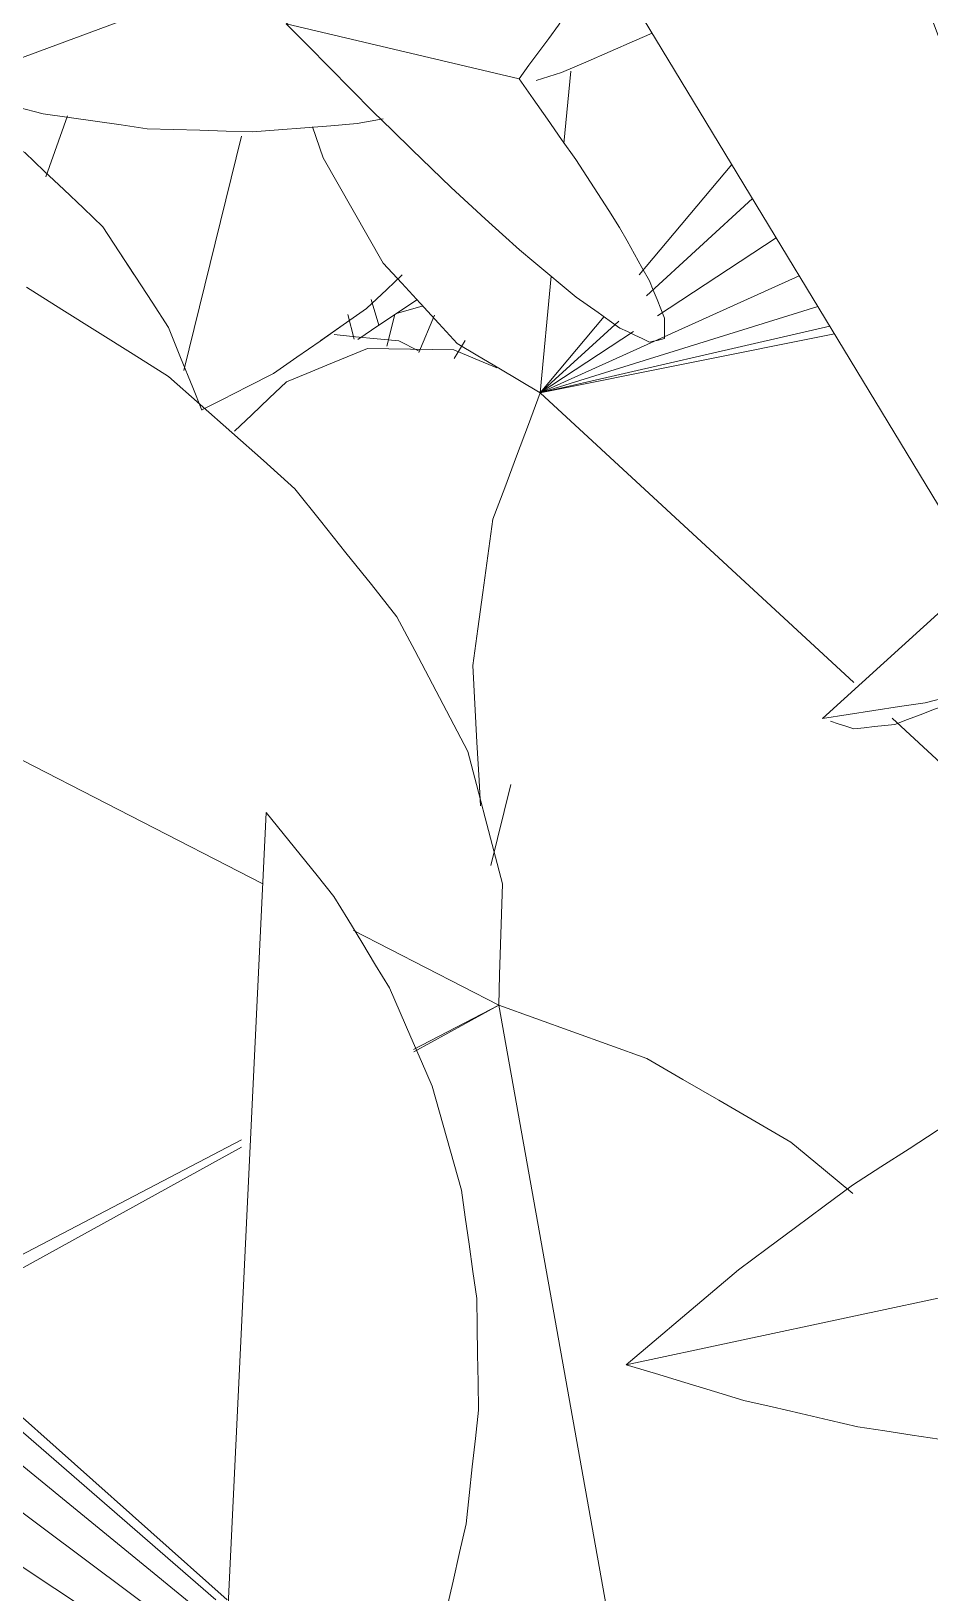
# Model space of a CAD drawing. Header units: metres. Extents: x -18.34 to -13.25, y -25.49 to -16.26.
# Drawn here: x -17.8468 to -17.8144, y -16.6409 to -16.5846 of the extents above; entities that cross this region are included whole.
import ezdxf

# ---------------------------------------------------------------- set-up
doc = ezdxf.new("R2010")
doc.units = ezdxf.units.M
doc.layers.add('Importações nas famílias', color=7, linetype='Continuous', lineweight=5)
doc.layers.add('Vegetação', color=7, linetype='Continuous', lineweight=5)

# ---------------------------------------------------------------- blocks, each defined once
blk = doc.blocks.new('Planta_pergolado_12200 - plantas pergolado_skp_Component_17-V61-Pavimento 02 - Executivo')
at = {"layer": 'Importações nas famílias', "color": 9}
for p, q in [((0.159253, 0.217364), (0.158302, 0.219329)), ((0.147241, 0.21189), (0.148631, 0.211177)), ((0.148631, 0.211177), (0.14879, 0.212065)), ((0.147389, 0.210105), (0.14673, 0.21131)), ((0.147073, 0.211662), (0.147998, 0.211502)), ((0.148057, 0.211472), (0.148433, 0.210441)), ((0.149513, 0.210795), (0.149626, 0.211638)), ((0.148631, 0.211177), (0.149384, 0.210768)), ((0.14579, 0.210345), (0.146228, 0.209775))]:
    blk.add_line(p, q, dxfattribs=at)
blk = doc.blocks.new('Planta_pergolado_12200 - plantas pergolado_skp_Component_16-V62-Pavimento 02 - Executivo')
blk.add_blockref('Planta_pergolado_12200 - plantas pergolado_skp_Component_17-V61-Pavimento 02 - Executivo', (0, 0))
blk = doc.blocks.new('Planta_pergolado_12200 - plantas pergolado_skp_-3067427-Pavimento 02 - Executivo')
blk.add_blockref('Planta_pergolado_12200 - plantas pergolado_skp_Component_16-V62-Pavimento 02 - Executivo', (0, 0))
blk = doc.blocks.new('Planta_pergolado_12200 - plantas pergolado_skp_-3067432-Pavimento 02 - Executivo')
at = {"rotation": 89.9999999999999}
blk.add_blockref('Planta_pergolado_12200 - plantas pergolado_skp_-3067427-Pavimento 02 - Executivo', (0.274037, 0.01573), dxfattribs=at)
blk = doc.blocks.new('Planta_pergolado_12200 - plantas pergolado_skp_Component_12-V303-Pavimento 02 - Executivo')
at = {"layer": 'Importações nas famílias', "color": 9}
for p, q in [((0.167146, 0.071654), (0.169928, 0.0793)), ((0.158323, 0.04741), (0.158864, 0.048898)), ((0.157802, 0.048143), (0.158323, 0.04741))]:
    blk.add_line(p, q, dxfattribs=at)
at = {"layer": 'Importações nas famílias', "color": 9, "flags": 128}
for points in [[(0.169473, 0.08069), (0.168761, 0.08042), (0.167847, 0.080075), (0.166934, 0.07973)], [(0.166934, 0.07973), (0.166095, 0.07927), (0.165256, 0.07881), (0.164417, 0.078349), (0.163579, 0.077889)], [(0.163579, 0.077889), (0.162834, 0.077325), (0.162263, 0.076892)]]:
    blk.add_lwpolyline(points, dxfattribs=at)
blk = doc.blocks.new('Planta_pergolado_12200 - plantas pergolado_skp_Component_17-V304-Pavimento 02 - Executivo')
at = {"layer": 'Importações nas famílias', "color": 9}
blk.add_line((0.162618, 0.07909), (0.161993, 0.079499), dxfattribs=at)
at = {"layer": 'Importações nas famílias', "color": 9, "flags": 128}
blk.add_lwpolyline([(0.16476, 0.078644), (0.164046, 0.078793), (0.163332, 0.078942), (0.162618, 0.07909)], dxfattribs=at)
blk = doc.blocks.new('Planta_pergolado_12200 - plantas pergolado_skp_Component_16-V305-Pavimento 02 - Executivo')
for name in ['Planta_pergolado_12200 - plantas pergolado_skp_Component_17-V304-Pavimento 02 - Executivo', 'Planta_pergolado_12200 - plantas pergolado_skp_Component_12-V303-Pavimento 02 - Executivo']:
    blk.add_blockref(name, (0, 0))
blk = doc.blocks.new('Planta_pergolado_12200 - plantas pergolado_skp_Component_12-V306-Pavimento 02 - Executivo')
at = {"layer": 'Importações nas famílias', "color": 9}
for p, q in [((0.163218, 0.071655), (0.162333, 0.071583)), ((0.157056, 0.070857), (0.156182, 0.070688)), ((0.177038, 0.068928), (0.156281, 0.06371))]:
    blk.add_line(p, q, dxfattribs=at)
at = {"layer": 'Importações nas famílias', "color": 9, "flags": 128}
for points in [[(0.166764, 0.071553), (0.165877, 0.071578), (0.164991, 0.071604), (0.164105, 0.07163), (0.163218, 0.071655)], [(0.170274, 0.07106), (0.169397, 0.071183), (0.168519, 0.071306), (0.167641, 0.07143), (0.166764, 0.071553)], [(0.156182, 0.070688), (0.155329, 0.070423), (0.154476, 0.070159), (0.153623, 0.069894), (0.152994, 0.069699)], [(0.173712, 0.070182), (0.172852, 0.070401), (0.171993, 0.070621), (0.171134, 0.07084), (0.170274, 0.07106)], [(0.177038, 0.068928), (0.176206, 0.069241), (0.175375, 0.069555), (0.174543, 0.069868), (0.173712, 0.070182)]]:
    blk.add_lwpolyline(points, dxfattribs=at)
blk = doc.blocks.new('Planta_pergolado_12200 - plantas pergolado_skp_Component_12-V307-Pavimento 02 - Executivo')
at = {"layer": 'Importações nas famílias', "color": 9}
for p, q in [((0.149781, 0.093298), (0.143964, 0.089062)), ((0.145096, 0.093065), (0.145616, 0.093294)), ((0.128857, 0.085836), (0.128373, 0.085318)), ((0.134135, 0.081906), (0.13277, 0.080912))]:
    blk.add_line(p, q, dxfattribs=at)
at = {"layer": 'Importações nas famílias', "color": 9, "flags": 128}
for points in [[(0.145616, 0.093294), (0.146056, 0.09341), (0.146496, 0.093527), (0.146936, 0.093643), (0.147376, 0.093759)], [(0.147376, 0.093759), (0.147726, 0.093759), (0.148076, 0.093759), (0.148426, 0.093759), (0.148776, 0.09376)], [(0.148776, 0.09376), (0.149027, 0.093644), (0.149278, 0.093529), (0.14953, 0.093413)], [(0.149781, 0.093298), (0.148907, 0.093258), (0.148033, 0.093219), (0.147159, 0.093179), (0.146285, 0.09314)], [(0.146285, 0.09314), (0.145438, 0.093021), (0.144591, 0.092902), (0.143744, 0.092784), (0.142898, 0.092665)], [(0.133728, 0.089385), (0.133114, 0.088993), (0.132466, 0.088579), (0.131818, 0.088165), (0.131171, 0.08775)], [(0.131171, 0.08775), (0.130592, 0.087272), (0.130014, 0.086793), (0.129436, 0.086315), (0.128857, 0.085836)], [(0.126005, 0.082505), (0.125583, 0.081915), (0.125162, 0.081324)], [(0.125162, 0.081324), (0.124827, 0.080687), (0.124492, 0.08005), (0.124168, 0.079434)]]:
    blk.add_lwpolyline(points, dxfattribs=at)
blk = doc.blocks.new('Planta_pergolado_12200 - plantas pergolado_skp_Component_17-V308-Pavimento 02 - Executivo')
at = {"layer": 'Importações nas famílias', "color": 9}
for p, q in [((0.140202, 0.101861), (0.147453, 0.093535)), ((0.148608, 0.092208), (0.158064, 0.08135)), ((0.158064, 0.08135), (0.147983, 0.080445)), ((0.148112, 0.080168), (0.158064, 0.08135)), ((0.14844, 0.079465), (0.158064, 0.08135)), ((0.158064, 0.08135), (0.148953, 0.078365)), ((0.158064, 0.08135), (0.154717, 0.079635)), ((0.155169, 0.079226), (0.158064, 0.08135)), ((0.155637, 0.079021), (0.158064, 0.08135)), ((0.157268, 0.077479), (0.158064, 0.08135)), ((0.153849, 0.07919), (0.149586, 0.077007)), ((0.150238, 0.075609), (0.154151, 0.07848)), ((0.150808, 0.074387), (0.154318, 0.077755)), ((0.155868, 0.070671), (0.156362, 0.073072)), ((0.164488, 0.072677), (0.164729, 0.071603))]:
    blk.add_line(p, q, dxfattribs=at)
at = {"layer": 'Importações nas famílias', "color": 9, "flags": 128}
for points in [[(0.161572, 0.094979), (0.161526, 0.094126), (0.161457, 0.092832), (0.161388, 0.091538), (0.161319, 0.090244)], [(0.161319, 0.090244), (0.161016, 0.089037), (0.160713, 0.087831), (0.16041, 0.086624), (0.160107, 0.085417)], [(0.160107, 0.085417), (0.159596, 0.0844), (0.159085, 0.083383), (0.158574, 0.082366), (0.158064, 0.08135)], [(0.158064, 0.08135), (0.158714, 0.080859), (0.159364, 0.080369), (0.160014, 0.079879), (0.160665, 0.079389)], [(0.160665, 0.079389), (0.161212, 0.078649), (0.16176, 0.07791), (0.162308, 0.07717), (0.162856, 0.07643)], [(0.162856, 0.07643), (0.163264, 0.075492), (0.163672, 0.074554), (0.16408, 0.073615), (0.164488, 0.072677)]]:
    blk.add_lwpolyline(points, dxfattribs=at)
blk = doc.blocks.new('Planta_pergolado_12200 - plantas pergolado_skp_Component_16-V309-Pavimento 02 - Executivo')
for name in ['Planta_pergolado_12200 - plantas pergolado_skp_Component_17-V308-Pavimento 02 - Executivo', 'Planta_pergolado_12200 - plantas pergolado_skp_Component_12-V307-Pavimento 02 - Executivo', 'Planta_pergolado_12200 - plantas pergolado_skp_Component_12-V306-Pavimento 02 - Executivo']:
    blk.add_blockref(name, (0, 0))
blk = doc.blocks.new('Planta_pergolado_12200 - plantas pergolado_skp_Component_12-V312-Pavimento 02 - Executivo')
at = {"layer": 'Importações nas famílias', "color": 9}
blk.add_line((0.160474, 0.094377), (0.161437, 0.097023), dxfattribs=at)
blk = doc.blocks.new('Planta_pergolado_12200 - plantas pergolado_skp_Component_16-V316-Pavimento 02 - Executivo')
blk.add_blockref('Planta_pergolado_12200 - plantas pergolado_skp_Component_12-V312-Pavimento 02 - Executivo', (0, 0))
blk = doc.blocks.new('Planta_pergolado_12200 - plantas pergolado_skp_Component_12-V247-Pavimento 02 - Executivo')
at = {"layer": 'Importações nas famílias', "color": 9}
blk.add_line((0.163579, 0.077889), (0.162834, 0.077325), dxfattribs=at)
at = {"layer": 'Importações nas famílias', "color": 9, "flags": 128}
blk.add_lwpolyline([(0.165226, 0.078793), (0.164417, 0.078349), (0.163579, 0.077889)], dxfattribs=at)
blk = doc.blocks.new('Planta_pergolado_12200 - plantas pergolado_skp_Component_17-V340-Pavimento 02 - Executivo')
at = {"layer": 'Importações nas famílias', "color": 9}
blk.add_line((0.162618, 0.07909), (0.161993, 0.079499), dxfattribs=at)
at = {"layer": 'Importações nas famílias', "color": 9, "flags": 128}
blk.add_lwpolyline([(0.16476, 0.078644), (0.164046, 0.078793), (0.163332, 0.078942), (0.162618, 0.07909)], dxfattribs=at)
blk = doc.blocks.new('Planta_pergolado_12200 - plantas pergolado_skp_Component_16-V341-Pavimento 02 - Executivo')
for name in ['Planta_pergolado_12200 - plantas pergolado_skp_Component_17-V340-Pavimento 02 - Executivo', 'Planta_pergolado_12200 - plantas pergolado_skp_Component_12-V247-Pavimento 02 - Executivo']:
    blk.add_blockref(name, (0, 0))
blk = doc.blocks.new('Planta_pergolado_12200 - plantas pergolado_skp_Component_17-V344-Pavimento 02 - Executivo')
at = {"layer": 'Importações nas famílias', "color": 9, "flags": 128}
for points in [[(0.168456, 0.081522), (0.167813, 0.081033), (0.167169, 0.080545), (0.166526, 0.080056)], [(0.170288, 0.077802), (0.169991, 0.078854), (0.169694, 0.079907), (0.169472, 0.080692)], [(0.160805, 0.079595), (0.160115, 0.079976), (0.159426, 0.080357)], [(0.163696, 0.079232), (0.162973, 0.079323), (0.16225, 0.079413), (0.161528, 0.079504), (0.160805, 0.079595)], [(0.166526, 0.080056), (0.165818, 0.07985), (0.165111, 0.079644), (0.164404, 0.079438), (0.163696, 0.079232)], [(0.172119, 0.074186), (0.171662, 0.07509), (0.171204, 0.075994), (0.170746, 0.076898), (0.170288, 0.077802)], [(0.174469, 0.07141), (0.173881, 0.072104), (0.173294, 0.072798), (0.172707, 0.073492), (0.172119, 0.074186)]]:
    blk.add_lwpolyline(points, dxfattribs=at)
blk = doc.blocks.new('Planta_pergolado_12200 - plantas pergolado_skp_Component_16-V345-Pavimento 02 - Executivo')
blk.add_blockref('Planta_pergolado_12200 - plantas pergolado_skp_Component_17-V344-Pavimento 02 - Executivo', (0, 0))
blk = doc.blocks.new('Planta_pergolado_12200 - plantas pergolado_skp_Component_17-V348-Pavimento 02 - Executivo')
at = {"layer": 'Importações nas famílias', "color": 9, "flags": 128}
for points in [[(0.167813, 0.081033), (0.167169, 0.080545), (0.166526, 0.080056)], [(0.160805, 0.079595), (0.160115, 0.079976), (0.159426, 0.080357)], [(0.163696, 0.079232), (0.162973, 0.079323), (0.16225, 0.079413), (0.161528, 0.079504), (0.160805, 0.079595)], [(0.166526, 0.080056), (0.165818, 0.07985), (0.165111, 0.079644), (0.164404, 0.079438), (0.163696, 0.079232)], [(0.170288, 0.077802), (0.169991, 0.078854), (0.169694, 0.079907)], [(0.171204, 0.075994), (0.170746, 0.076898), (0.170288, 0.077802)], [(0.172119, 0.074186), (0.171662, 0.07509), (0.171243, 0.075917)], [(0.174469, 0.07141), (0.173881, 0.072104), (0.173294, 0.072798), (0.172707, 0.073492), (0.172119, 0.074186)]]:
    blk.add_lwpolyline(points, dxfattribs=at)
blk = doc.blocks.new('Planta_pergolado_12200 - plantas pergolado_skp_Component_16-V349-Pavimento 02 - Executivo')
blk.add_blockref('Planta_pergolado_12200 - plantas pergolado_skp_Component_17-V348-Pavimento 02 - Executivo', (0, 0))
blk = doc.blocks.new('Planta_pergolado_12200 - plantas pergolado_skp_Component_12-V350-Pavimento 02 - Executivo')
at = {"layer": 'Importações nas famílias', "color": 9}
blk.add_line((0.123463, 0.061898), (0.135728, 0.095599), dxfattribs=at)
blk = doc.blocks.new('Planta_pergolado_12200 - plantas pergolado_skp_Component_12-V280-Pavimento 02 - Executivo')
at = {"layer": 'Importações nas famílias', "color": 9}
blk.add_line((0.19005, 0.027809), (0.170408, 0.043789), dxfattribs=at)
at = {"layer": 'Importações nas famílias', "color": 9, "flags": 128}
for points in [[(0.187447, 0.033705), (0.187076, 0.034346), (0.186706, 0.034987), (0.186335, 0.035627), (0.185964, 0.036268)], [(0.188814, 0.030875), (0.188472, 0.031583), (0.18813, 0.03229), (0.187789, 0.032998), (0.187447, 0.033705)], [(0.179045, 0.030668), (0.179901, 0.030383), (0.180757, 0.030098), (0.181613, 0.029813), (0.182469, 0.029527)], [(0.19005, 0.027809), (0.189741, 0.028575), (0.189432, 0.029342), (0.189123, 0.030109), (0.188814, 0.030875)], [(0.182469, 0.029527), (0.183393, 0.029287), (0.184317, 0.029047), (0.185242, 0.028807), (0.186166, 0.028567)], [(0.186166, 0.028567), (0.187137, 0.028377), (0.188108, 0.028188), (0.189079, 0.027998), (0.19005, 0.027809)]]:
    blk.add_lwpolyline(points, dxfattribs=at)
blk = doc.blocks.new('Planta_pergolado_12200 - plantas pergolado_skp_Component_16-V353-Pavimento 02 - Executivo')
for name, p in [('Planta_pergolado_12200 - plantas pergolado_skp_Component_12-V280-Pavimento 02 - Executivo', (-0.035952, 0.062271)), ('Planta_pergolado_12200 - plantas pergolado_skp_Component_12-V350-Pavimento 02 - Executivo', (0, 0))]:
    blk.add_blockref(name, p)
blk = doc.blocks.new('Planta_pergolado_12200 - plantas pergolado_skp_Component_12-V266-Pavimento 02 - Executivo')
at = {"layer": 'Importações nas famílias', "color": 9}
for p, q in [((0.188028, 0.07109), (0.188028, 0.079122)), ((0.189557, 0.069162), (0.190066, 0.069526))]:
    blk.add_line(p, q, dxfattribs=at)
at = {"layer": 'Importações nas famílias', "color": 9, "flags": 128}
for points in [[(0.194078, 0.081294), (0.193836, 0.081714), (0.193593, 0.082134), (0.193351, 0.082555), (0.193109, 0.082975)], [(0.194664, 0.079575), (0.194518, 0.080005), (0.194371, 0.080435), (0.194225, 0.080864), (0.194078, 0.081294)], [(0.19486, 0.077836), (0.194811, 0.078271), (0.194762, 0.078706), (0.194713, 0.07914), (0.194664, 0.079575)], [(0.194664, 0.076098), (0.194713, 0.076533), (0.194762, 0.076967), (0.194811, 0.077402), (0.19486, 0.077836)], [(0.194078, 0.074379), (0.194225, 0.074809), (0.194371, 0.075238), (0.194518, 0.075668), (0.194664, 0.076098)], [(0.193109, 0.072698), (0.193351, 0.073118), (0.193593, 0.073538), (0.193836, 0.073959), (0.194078, 0.074379)], [(0.191766, 0.071074), (0.192102, 0.07148), (0.192438, 0.071886), (0.192773, 0.072292), (0.193109, 0.072698)], [(0.190066, 0.069526), (0.190491, 0.069913), (0.190916, 0.0703), (0.191341, 0.070687), (0.191766, 0.071074)]]:
    blk.add_lwpolyline(points, dxfattribs=at)
blk = doc.blocks.new('Planta_pergolado_12200 - plantas pergolado_skp_Component_16-V357-Pavimento 02 - Executivo')
blk.add_blockref('Planta_pergolado_12200 - plantas pergolado_skp_Component_12-V266-Pavimento 02 - Executivo', (-0.073, 0))
blk = doc.blocks.new('Planta_pergolado_12200 - plantas pergolado_skp_Component_12-V364-Pavimento 02 - Executivo')
at = {"layer": 'Importações nas famílias', "color": 9}
blk.add_line((0.141477, 0.106463), (0.141313, 0.106507), dxfattribs=at)
at = {"layer": 'Importações nas famílias', "color": 9, "flags": 128}
for points in [[(0.143271, 0.105596), (0.142822, 0.105813), (0.142374, 0.10603), (0.141925, 0.106246), (0.141477, 0.106463)], [(0.145041, 0.104354), (0.144598, 0.104664), (0.144156, 0.104975), (0.143713, 0.105285), (0.143271, 0.105596)], [(0.146767, 0.102751), (0.146335, 0.103152), (0.145904, 0.103553), (0.145472, 0.103953), (0.145041, 0.104354)], [(0.148404, 0.100837), (0.148014, 0.101292), (0.147599, 0.101779), (0.147183, 0.102265), (0.146767, 0.102751)], [(0.137381, 0.09565), (0.138041, 0.095296), (0.138702, 0.094942), (0.139363, 0.094588)]]:
    blk.add_lwpolyline(points, dxfattribs=at)
blk = doc.blocks.new('Planta_pergolado_12200 - plantas pergolado_skp_Component_16-V366-Pavimento 02 - Executivo')
blk.add_blockref('Planta_pergolado_12200 - plantas pergolado_skp_Component_12-V364-Pavimento 02 - Executivo', (0, 0))
blk = doc.blocks.new('Planta_pergolado_12200 - plantas pergolado_skp_Component_12-V367-Pavimento 02 - Executivo')
at = {"layer": 'Importações nas famílias', "color": 9}
blk.add_line((0.128954, 0.06617), (0.131725, 0.060364), dxfattribs=at)
at = {"layer": 'Importações nas famílias', "color": 9, "flags": 128}
for points in [[(0.131948, 0.073601), (0.131841, 0.073513), (0.131733, 0.073426), (0.131625, 0.073339), (0.131517, 0.073252)], [(0.132272, 0.073343), (0.132191, 0.073408), (0.13211, 0.073472), (0.132029, 0.073536), (0.131948, 0.073601)], [(0.131517, 0.073252), (0.131385, 0.073016), (0.131253, 0.072779), (0.131121, 0.072542), (0.130989, 0.072306)], [(0.13248, 0.072486), (0.132428, 0.0727), (0.132376, 0.072915), (0.132324, 0.073129), (0.132272, 0.073343)], [(0.130989, 0.072306), (0.130836, 0.071925), (0.130683, 0.071545), (0.130529, 0.071165), (0.130376, 0.070784)], [(0.132569, 0.071049), (0.132547, 0.071408), (0.132524, 0.071768), (0.132502, 0.072127), (0.13248, 0.072486)], [(0.132535, 0.069066), (0.132544, 0.069562), (0.132552, 0.070058), (0.13256, 0.070553), (0.132569, 0.071049)], [(0.130376, 0.070784), (0.130205, 0.070269), (0.130034, 0.069753), (0.129863, 0.069238), (0.129692, 0.068723)], [(0.13238, 0.066584), (0.132419, 0.067204), (0.132458, 0.067825), (0.132496, 0.068446), (0.132535, 0.069066)], [(0.129692, 0.068723), (0.129508, 0.068085), (0.129323, 0.067446), (0.129138, 0.066808), (0.128954, 0.06617)], [(0.132108, 0.06366), (0.132176, 0.064391), (0.132244, 0.065122), (0.132312, 0.065853), (0.13238, 0.066584)], [(0.125715, 0.065936), (0.125444, 0.065875), (0.125173, 0.065813), (0.124902, 0.065752)], [(0.127162, 0.066097), (0.1268, 0.066057), (0.126439, 0.066016), (0.126077, 0.065976), (0.125715, 0.065936)], [(0.128954, 0.06617), (0.128506, 0.066152), (0.128058, 0.066133), (0.12761, 0.066115), (0.127162, 0.066097)], [(0.124081, 0.063921), (0.124286, 0.063767), (0.12449, 0.063613), (0.124695, 0.06346), (0.124899, 0.063306)], [(0.131725, 0.060364), (0.13182, 0.061188), (0.131916, 0.062012), (0.132012, 0.062836), (0.132108, 0.06366)], [(0.124899, 0.063306), (0.125196, 0.063139), (0.125494, 0.062971), (0.125791, 0.062803), (0.126088, 0.062636)], [(0.126088, 0.062636), (0.126474, 0.062456), (0.126861, 0.062276), (0.127247, 0.062096), (0.127634, 0.061916)], [(0.127634, 0.061916), (0.128105, 0.061726), (0.128577, 0.061536), (0.129048, 0.061346), (0.12952, 0.061156)], [(0.12952, 0.061156), (0.130071, 0.060958), (0.130622, 0.06076), (0.131173, 0.060562), (0.131725, 0.060364)]]:
    blk.add_lwpolyline(points, dxfattribs=at)
blk = doc.blocks.new('Planta_pergolado_12200 - plantas pergolado_skp_Component_12-V281-Pavimento 02 - Executivo')
at = {"layer": 'Importações nas famílias', "color": 9}
blk.add_line((0.176146, 0.093298), (0.148593, 0.073237), dxfattribs=at)
at = {"layer": 'Importações nas famílias', "color": 9, "flags": 128}
for points in [[(0.162966, 0.090788), (0.162256, 0.090443), (0.161546, 0.090098), (0.160837, 0.089752), (0.160127, 0.089407)], [(0.160127, 0.089407), (0.159479, 0.088993), (0.158831, 0.088579), (0.158184, 0.088165), (0.157536, 0.08775)], [(0.157536, 0.08775), (0.156957, 0.087272), (0.156379, 0.086793), (0.155801, 0.086315), (0.155222, 0.085836)], [(0.155222, 0.085836), (0.15472, 0.085299), (0.154217, 0.084761), (0.153715, 0.084224), (0.153212, 0.083686)], [(0.153212, 0.083686), (0.152791, 0.083096), (0.15237, 0.082505), (0.151948, 0.081915), (0.151527, 0.081324)], [(0.151527, 0.081324), (0.151192, 0.080687), (0.150857, 0.08005), (0.150522, 0.079413), (0.150187, 0.078776)], [(0.150187, 0.078776), (0.149941, 0.078099), (0.149696, 0.077423), (0.14945, 0.076747), (0.149205, 0.07607)], [(0.149205, 0.07607), (0.149052, 0.075362), (0.148899, 0.074653), (0.148746, 0.073945), (0.148593, 0.073237)]]:
    blk.add_lwpolyline(points, dxfattribs=at)
blk = doc.blocks.new('Planta_pergolado_12200 - plantas pergolado_skp_Component_17-V369-Pavimento 02 - Executivo')
at = {"layer": 'Importações nas famílias', "color": 9}
for p, q in [((0.166568, 0.101861), (0.148706, 0.08135)), ((0.168603, 0.079777), (0.167909, 0.0873)), ((0.167402, 0.078991), (0.16712, 0.086726)), ((0.166371, 0.07774), (0.16644, 0.086231)), ((0.165183, 0.074595), (0.165746, 0.085686)), ((0.16558, 0.076111), (0.165938, 0.085447)), ((0.148706, 0.08135), (0.149589, 0.077053)), ((0.151076, 0.080317), (0.148706, 0.08135)), ((0.148706, 0.08135), (0.151113, 0.080363)), ((0.165083, 0.074213), (0.155864, 0.078231)), ((0.156016, 0.078353), (0.165183, 0.074595)), ((0.143914, 0.07643), (0.144462, 0.07717)), ((0.150142, 0.074364), (0.155529, 0.048161))]:
    blk.add_line(p, q, dxfattribs=at)
at = {"layer": 'Importações nas famílias', "color": 9, "flags": 128}
for points in [[(0.146659, 0.089782), (0.146677, 0.09092), (0.146694, 0.091945)], [(0.147331, 0.085353), (0.147163, 0.08646), (0.146995, 0.087567), (0.146827, 0.088674), (0.146659, 0.089782)], [(0.148706, 0.08135), (0.148363, 0.08235), (0.148019, 0.083351), (0.147675, 0.084352), (0.147331, 0.085353)], [(0.146105, 0.079389), (0.146756, 0.079879), (0.147406, 0.080369), (0.148056, 0.080859), (0.148706, 0.08135)], [(0.144462, 0.07717), (0.14501, 0.07791), (0.145557, 0.078649), (0.146105, 0.079389)], [(0.142282, 0.072677), (0.14269, 0.073615), (0.143098, 0.074554), (0.143506, 0.075492), (0.143914, 0.07643)], [(0.14132, 0.068383), (0.14156, 0.069456), (0.141801, 0.07053), (0.142041, 0.071603), (0.142282, 0.072677)], [(0.141094, 0.063842), (0.14115, 0.064977), (0.141207, 0.066113), (0.141263, 0.067248), (0.14132, 0.068383)], [(0.141619, 0.059363), (0.141488, 0.060483), (0.141356, 0.061603), (0.141225, 0.062722), (0.141094, 0.063842)]]:
    blk.add_lwpolyline(points, dxfattribs=at)
blk = doc.blocks.new('Planta_pergolado_12200 - plantas pergolado_skp_Component_16-V370-Pavimento 02 - Executivo')
for name in ['Planta_pergolado_12200 - plantas pergolado_skp_Component_17-V369-Pavimento 02 - Executivo', 'Planta_pergolado_12200 - plantas pergolado_skp_Component_12-V281-Pavimento 02 - Executivo', 'Planta_pergolado_12200 - plantas pergolado_skp_Component_12-V367-Pavimento 02 - Executivo']:
    blk.add_blockref(name, (0, 0))
blk = doc.blocks.new('Planta_pergolado_12200 - plantas pergolado_skp_-V383-Pavimento 02 - Executivo')
for name in ['Planta_pergolado_12200 - plantas pergolado_skp_Component_16-V353-Pavimento 02 - Executivo', 'Planta_pergolado_12200 - plantas pergolado_skp_Component_16-V366-Pavimento 02 - Executivo', 'Planta_pergolado_12200 - plantas pergolado_skp_Component_16-V357-Pavimento 02 - Executivo', 'Planta_pergolado_12200 - plantas pergolado_skp_Component_16-V370-Pavimento 02 - Executivo']:
    blk.add_blockref(name, (0, 0))
blk = doc.blocks.new('Planta_pergolado_12200 - plantas pergolado_skp_-V384-Pavimento 02 - Executivo')
at = {"xscale": 1.254472261797389, "yscale": 1.254472261797389, "zscale": 1.254472261797389, "rotation": 44.99999999999149}
blk.add_blockref('Planta_pergolado_12200 - plantas pergolado_skp_-V383-Pavimento 02 - Executivo', (0.101937, -0.102346), dxfattribs=at)
for name in ['Planta_pergolado_12200 - plantas pergolado_skp_Component_16-V316-Pavimento 02 - Executivo', 'Planta_pergolado_12200 - plantas pergolado_skp_Component_16-V345-Pavimento 02 - Executivo', 'Planta_pergolado_12200 - plantas pergolado_skp_Component_16-V349-Pavimento 02 - Executivo', 'Planta_pergolado_12200 - plantas pergolado_skp_Component_16-V305-Pavimento 02 - Executivo', 'Planta_pergolado_12200 - plantas pergolado_skp_Component_16-V341-Pavimento 02 - Executivo', 'Planta_pergolado_12200 - plantas pergolado_skp_Component_16-V309-Pavimento 02 - Executivo']:
    blk.add_blockref(name, (0, 0))
blk = doc.blocks.new('Planta_pergolado_12200 - plantas pergolado_skp_Component_17-V447-Pavimento 02 - Executivo')
at = {"layer": 'Importações nas famílias', "color": 9}
blk.add_line((0.162618, 0.07909), (0.161993, 0.079499), dxfattribs=at)
at = {"layer": 'Importações nas famílias', "color": 9, "flags": 128}
for points in [[(0.145566, 0.137615), (0.145585, 0.138703), (0.145603, 0.139841), (0.145622, 0.14098), (0.145641, 0.142116)], [(0.16476, 0.078644), (0.164046, 0.078793), (0.163332, 0.078942), (0.162618, 0.07909)]]:
    blk.add_lwpolyline(points, dxfattribs=at)
blk = doc.blocks.new('Planta_pergolado_12200 - plantas pergolado_skp_Component_16-V448-Pavimento 02 - Executivo')
for name in ['Planta_pergolado_12200 - plantas pergolado_skp_Component_17-V447-Pavimento 02 - Executivo', 'Planta_pergolado_12200 - plantas pergolado_skp_Component_12-V247-Pavimento 02 - Executivo']:
    blk.add_blockref(name, (0, 0))
blk = doc.blocks.new('Planta_pergolado_12200 - plantas pergolado_skp_Component_12-V451-Pavimento 02 - Executivo')
at = {"layer": 'Importações nas famílias', "color": 9, "flags": 128}
for points in [[(0.170274, 0.07106), (0.169397, 0.071183), (0.168519, 0.071306), (0.167641, 0.07143)], [(0.173712, 0.070182), (0.172852, 0.070401), (0.171993, 0.070621), (0.171134, 0.07084), (0.170274, 0.07106)], [(0.175375, 0.069555), (0.174543, 0.069868), (0.173712, 0.070182)]]:
    blk.add_lwpolyline(points, dxfattribs=at)
blk = doc.blocks.new('Planta_pergolado_12200 - plantas pergolado_skp_Component_17-V453-Pavimento 02 - Executivo')
at = {"layer": 'Importações nas famílias', "color": 9, "flags": 128}
for points in [[(0.159364, 0.080369), (0.160014, 0.079879), (0.160665, 0.079389)], [(0.160665, 0.079389), (0.161212, 0.078649), (0.16176, 0.07791), (0.162308, 0.07717)]]:
    blk.add_lwpolyline(points, dxfattribs=at)
blk = doc.blocks.new('Planta_pergolado_12200 - plantas pergolado_skp_Component_16-V454-Pavimento 02 - Executivo')
for name in ['Planta_pergolado_12200 - plantas pergolado_skp_Component_17-V453-Pavimento 02 - Executivo', 'Planta_pergolado_12200 - plantas pergolado_skp_Component_12-V451-Pavimento 02 - Executivo']:
    blk.add_blockref(name, (0, 0))
blk = doc.blocks.new('Planta_pergolado_12200 - plantas pergolado_skp_Component_17-V248-Pavimento 02 - Executivo')
at = {"layer": 'Importações nas famílias', "color": 9}
blk.add_line((0.162618, 0.07909), (0.161993, 0.079499), dxfattribs=at)
at = {"layer": 'Importações nas famílias', "color": 9, "flags": 128}
blk.add_lwpolyline([(0.16476, 0.078644), (0.164046, 0.078793), (0.163332, 0.078942), (0.162618, 0.07909)], dxfattribs=at)
blk = doc.blocks.new('Planta_pergolado_12200 - plantas pergolado_skp_Component_16-V422-Pavimento 02 - Executivo')
for name in ['Planta_pergolado_12200 - plantas pergolado_skp_Component_17-V248-Pavimento 02 - Executivo', 'Planta_pergolado_12200 - plantas pergolado_skp_Component_12-V247-Pavimento 02 - Executivo']:
    blk.add_blockref(name, (0, 0))
blk = doc.blocks.new('Planta_pergolado_12200 - plantas pergolado_skp_Component_17-V466-Pavimento 02 - Executivo')
at = {"layer": 'Importações nas famílias', "color": 9}
for p, q in [((0.170288, 0.077802), (0.169991, 0.078854)), ((0.186034, 0.07198), (0.185554, 0.071388))]:
    blk.add_line(p, q, dxfattribs=at)
at = {"layer": 'Importações nas famílias', "color": 9, "flags": 128}
for points in [[(0.160805, 0.079595), (0.160115, 0.079976), (0.159426, 0.080357)], [(0.16225, 0.079413), (0.161528, 0.079504), (0.160805, 0.079595)], [(0.171204, 0.075994), (0.170746, 0.076898), (0.170288, 0.077802)], [(0.172119, 0.074186), (0.171662, 0.07509), (0.171243, 0.075917)], [(0.174469, 0.07141), (0.173881, 0.072104), (0.173294, 0.072798), (0.172707, 0.073492), (0.172119, 0.074186)], [(0.177176, 0.069662), (0.176499, 0.070099), (0.175822, 0.070536), (0.175145, 0.070973), (0.174469, 0.07141)], [(0.185554, 0.071388), (0.184894, 0.070953), (0.184234, 0.070519), (0.183574, 0.070085), (0.182914, 0.06965)], [(0.180056, 0.069062), (0.179336, 0.069212), (0.178616, 0.069362), (0.177896, 0.069512), (0.177176, 0.069662)], [(0.182914, 0.06965), (0.182199, 0.069503), (0.181485, 0.069356), (0.180771, 0.069209), (0.180056, 0.069062)]]:
    blk.add_lwpolyline(points, dxfattribs=at)
blk = doc.blocks.new('Planta_pergolado_12200 - plantas pergolado_skp_Component_16-V467-Pavimento 02 - Executivo')
blk.add_blockref('Planta_pergolado_12200 - plantas pergolado_skp_Component_17-V466-Pavimento 02 - Executivo', (0, 0))
blk = doc.blocks.new('Planta_pergolado_12200 - plantas pergolado_skp_Component_16-V468-Pavimento 02 - Executivo')
blk.add_blockref('Planta_pergolado_12200 - plantas pergolado_skp_Component_17-V466-Pavimento 02 - Executivo', (0, 0))
blk = doc.blocks.new('Planta_pergolado_12200 - plantas pergolado_skp_-V492-Pavimento 02 - Executivo')
for name in ['Planta_pergolado_12200 - plantas pergolado_skp_Component_16-V448-Pavimento 02 - Executivo', 'Planta_pergolado_12200 - plantas pergolado_skp_Component_16-V454-Pavimento 02 - Executivo', 'Planta_pergolado_12200 - plantas pergolado_skp_Component_16-V467-Pavimento 02 - Executivo', 'Planta_pergolado_12200 - plantas pergolado_skp_Component_16-V468-Pavimento 02 - Executivo', 'Planta_pergolado_12200 - plantas pergolado_skp_Component_16-V422-Pavimento 02 - Executivo']:
    blk.add_blockref(name, (0, 0))
blk = doc.blocks.new('Planta_pergolado_12200 - plantas pergolado_skp_-3067454-Pavimento 02 - Executivo')
at = {"rotation": 89.9999999999999}
for name in ['Planta_pergolado_12200 - plantas pergolado_skp_-V384-Pavimento 02 - Executivo', 'Planta_pergolado_12200 - plantas pergolado_skp_-V492-Pavimento 02 - Executivo']:
    blk.add_blockref(name, (0.696245, 0.01573), dxfattribs=at)
blk = doc.blocks.new('Planta_pergolado_12200 - Planta_pergolado_12200-3067476-Pavimento 02 - Executivo')
at = {"xscale": 1.068436298615139, "yscale": 1.068436298615139, "zscale": -1.068436298615139, "rotation": 96.20000000000395}
blk.add_blockref('Planta_pergolado_12200 - plantas pergolado_skp_-3067454-Pavimento 02 - Executivo', (-0.073046, -0.337289), dxfattribs=at)
at = {"extrusion": (0, 0, -1), "xscale": 1.068436298615139, "yscale": 1.068436298615139, "zscale": -1.068436298615139, "rotation": 263.7999999999961}
blk.add_blockref('Planta_pergolado_12200 - plantas pergolado_skp_-3067432-Pavimento 02 - Executivo', (0.167087, 0.38397), dxfattribs=at)

msp = doc.modelspace()

# ---------------------------------------------------------------- block references
at = {"layer": 'Vegetação', "color": 9}
msp.add_blockref('Planta_pergolado_12200 - Planta_pergolado_12200-3067476-Pavimento 02 - Executivo', (-17.499852, -16.893415), dxfattribs=at)

doc.saveas('drawing.dxf')
